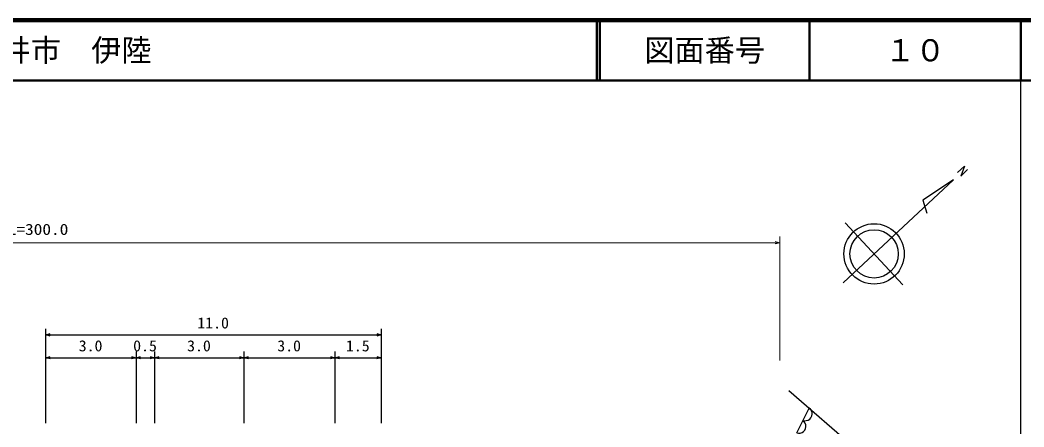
# Model space of a CAD drawing. Units: millimetres, scale not verified. Extents: x 40000 to 680000, y 20000 to 380000.
# Drawn here: x 413250 to 579500, y 312640 to 380000 of the extents above; entities that cross this region are included whole.
import ezdxf
from ezdxf.enums import TextEntityAlignment as Align

# ---------------------------------------------------------------- set-up
doc = ezdxf.new("R2010")
doc.units = ezdxf.units.MM
doc.header["$LTSCALE"] = 1000
for name, color, linetype, lineweight in [('M-BGD', 7, 'Continuous', 25), ('M-BMK-OTRS', 5, 'Continuous', 25), ('M-BMK-SRVR', 3, 'Continuous', 25), ('M-STR-HTXT', 7, 'Continuous', 13), ('M-TTL', 2, 'Continuous', 140), ('M-TTL-BAND', 7, 'Continuous', 25), ('M-TTL-LINE', 7, 'Continuous', 50)]:
    doc.layers.add(name, color=color, linetype=linetype, lineweight=lineweight)
doc.layers.add('M-TTL-TXT', color=7, linetype='Continuous')
doc.styles.add('ＭＳ ゴシック', font='')
doc.styles.get('ＭＳ ゴシック').set_extended_font_data('MS Gothic')

msp = doc.modelspace()

# ---------------------------------------------------------------- linework, layer by layer
at = {"layer": 'M-BGD'}
for p, q in [((417489, 313235), (417489, 328887)), ((417489, 327887), (473065, 327887)), ((473065, 328887), (473065, 313235)), ((432455, 325102), (432455, 313235)), ((435524, 325102), (435524, 313235)), ((450316, 325102), (450316, 313235)), ((465388, 325102), (465388, 313235)), ((417489, 324102), (432455, 324102)), ((432455, 324102), (435524, 324102)), ((435524, 324102), (450316, 324102)), ((450316, 324102), (465388, 324102)), ((465388, 324102), (473065, 324102)), ((541888, 311637), (543949, 315758))]:
    msp.add_line(p, q, dxfattribs=at)
for points in [[(418239, 327672), (417489, 327887), (418239, 328101)], [(472315, 328103), (473065, 327887), (472315, 327674)], [(418239, 323886), (417489, 324102), (418239, 324315)], [(431705, 324317), (432455, 324102), (431705, 323888)], [(433205, 323886), (432455, 324102), (433205, 324315)], [(434774, 324317), (435524, 324102), (434774, 323888)], [(436274, 323886), (435524, 324102), (436274, 324315)], [(449566, 324317), (450316, 324102), (449566, 323888)], [(451066, 323886), (450316, 324102), (451066, 324315)], [(464638, 324317), (465388, 324102), (464638, 323888)], [(466138, 323886), (465388, 324102), (466138, 324315)], [(472315, 324317), (473065, 324102), (472315, 323888)], [(542919, 313697), (543194, 313656), (543457, 313679), (543784, 313767), (544021, 313932), (544219, 314135), (544379, 314455), (544423, 314735), (544413, 315024), (544286, 315338), (544145, 315557), (543949, 315758)], [(541888, 311637), (542164, 311596), (542427, 311619), (542754, 311707), (542991, 311871), (543189, 312075), (543349, 312394), (543393, 312675), (543382, 312963), (543256, 313278), (543114, 313497), (542919, 313697)]]:
    msp.add_lwpolyline(points, dxfattribs=at)
at = {"layer": 'M-BMK-OTRS'}
msp.add_line((540578, 318687), (557674, 303832), dxfattribs=at)
at = {"layer": 'M-BMK-SRVR'}
for p, q in [((568503, 354769), (569632, 355821)), ((569632, 355821), (569046, 354180)), ((569046, 354180), (570174, 355243)), ((567849, 353562), (549565, 336512)), ((567849, 353562), (562779, 350202)), ((562779, 350202), (563411, 348057)), ((559459, 336167), (549911, 346406))]:
    msp.add_line(p, q, dxfattribs=at)
for radius in [5000, 4000]:
    msp.add_circle((554685, 341286), radius, dxfattribs=at)
at = {"layer": 'M-STR-HTXT'}
for p, q in [((539075, 323639), (539075, 344146)), ((539075, 343146), (282019, 343146))]:
    msp.add_line(p, q, dxfattribs=at)
msp.add_lwpolyline([(538325, 343362), (539075, 343146), (538325, 342932)], dxfattribs=at)
at = {"layer": 'M-TTL'}
msp.add_line((680000, 380000), (40000, 380000), dxfattribs=at)
at = {"layer": 'M-TTL-BAND'}
msp.add_line((579000, 20000), (579000, 370000), dxfattribs=at)
at = {"layer": 'M-TTL-LINE'}
for p, q in [((508747, 380000), (508747, 370000)), ((509247, 380000), (509247, 370000)), ((543997, 380000), (543997, 370000)), ((579000, 380000), (579000, 370000)), ((40000, 370000), (680000, 370000))]:
    msp.add_line(p, q, dxfattribs=at)

# ---------------------------------------------------------------- texts
at = {"layer": 'M-BGD', "style": 'ＭＳ ゴシック', "width": 1.05}
for s, p in [('11.0', (442602, 328387)), ('3.0', (422963, 324602)), ('0.5', (431981, 324602)), ('3.0', (440911, 324602)), ('3.0', (455844, 324602)), ('1.5', (467218, 324602))]:
    msp.add_text(s, height=1833, dxfattribs=at).set_placement(p, align=Align.BOTTOM_LEFT)
at = {"layer": 'M-STR-HTXT', "style": 'ＭＳ ゴシック', "width": 1.15}
msp.add_text('側溝\u3000\u3000L=300.0', height=1833, dxfattribs=at).set_placement((399703, 343886), align=Align.BOTTOM_LEFT)
at = {"layer": 'M-TTL-TXT', "style": 'ＭＳ ゴシック'}
msp.add_text('柳井市\u3000伊陸', height=3666, dxfattribs=at).set_placement((405024, 375000), align=Align.MIDDLE_LEFT)
for s, p in [('図面番号', (526622, 375000)), ('１０', (561497, 375000))]:
    msp.add_text(s, height=3666, dxfattribs=at).set_placement(p, align=Align.MIDDLE_CENTER)

doc.saveas('drawing.dxf')
